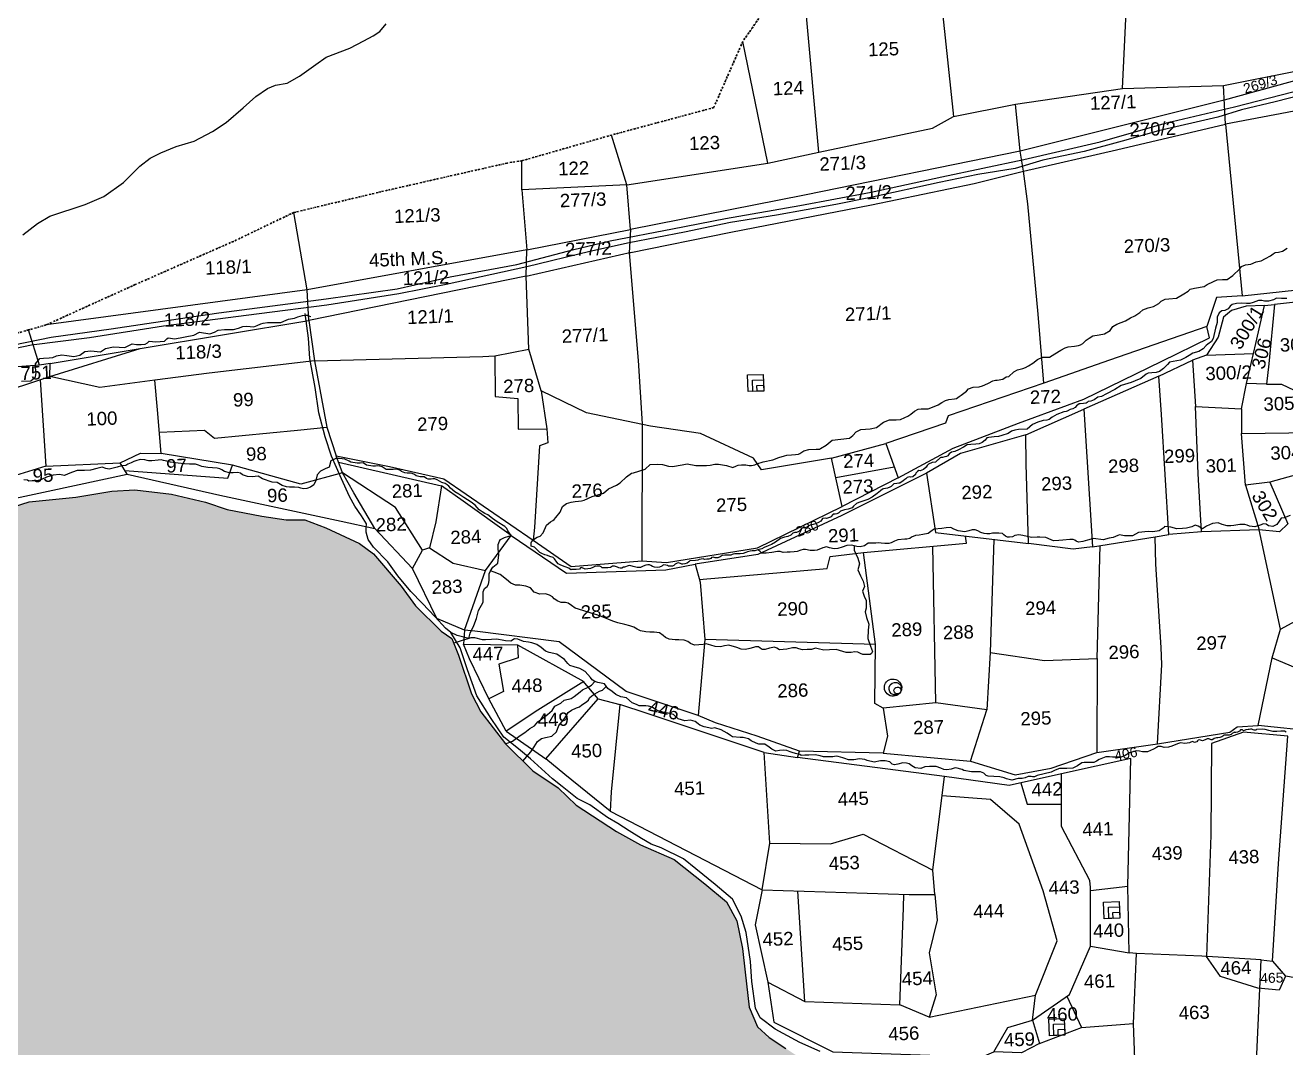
# Model space of a CAD drawing. Header units: inches. Extents: x 304037 to 460575, y 1453943 to 1639883.
# Drawn here: x 321800 to 323095, y 1602974 to 1604025 of the extents above; entities that cross this region are included whole.
import ezdxf

# ---------------------------------------------------------------- set-up
doc = ezdxf.new("R2010")
doc.units = ezdxf.units.IN
doc.header["$MEASUREMENT"] = 0
doc.linetypes.add('BORDER', pattern=[1.75, 0.5, -0.25, 0.5, -0.25, 0, -0.25])
for name, color, linetype in [('NALA', 4, 'Continuous'), ('ROUND WELL', 5, 'Continuous'), ('SQUAREWELL', 5, 'Continuous'), ('SURVEY_BND', 7, 'Continuous'), ('SURVEY_NO', 7, 'Continuous'), ('WATER_BODY', 4, 'Continuous')]:
    doc.layers.add(name, color=color, linetype=linetype)
doc.layers.add('ROAD', color=1, linetype='Continuous', lineweight=25)
doc.layers.add('VILL_BOUNDARY', color=6, linetype='BORDER', lineweight=30)
doc.styles.get("Standard").update_dxf_attribs({"font": 'arial.ttf'})

# ---------------------------------------------------------------- blocks, each defined once
blk = doc.blocks.new('KULLURU')
at = {"layer": 'WATER_BODY'}
h = blk.add_hatch(dxfattribs=at)
h.set_pattern_fill('DASH', color=256, scale=15, style=0)
h.set_pattern_definition([(0, (-5095.4767, 1231.1166), (1.875, 1.875), [1.875, -1.875])])
h.paths.add_polyline_path([(-467.47, 190.69), (-469.99, 193.89), (-473.11, 196.78), (-477.04, 198.04), (-482.94, 199.33), (-493.1, 200.4), (-503.76, 200.47), (-512.79, 200.85), (-518.96, 198.91), (-527.84, 195.79), (-533.61, 194.98), (-541.72, 193.96), (-548.24, 191.86), (-550.72, 189.22), (-551.48, 184.08), (-552.05, 179.63), (-552.2, 175.57), (-550.6, 171.3), (-547.71, 167.57), (-543.18, 164.26), (-539.54, 161.62), (-533.75, 158.8), (-528.23, 155.68), (-524.34, 153.63), (-523.63, 153.91), (-522.83, 155.05), (-522.48, 158.09), (-523.28, 161.55), (-522.56, 166.01), (-520.46, 167.22), (-513.36, 168.5), (-508.25, 169.57), (-496.67, 172.04), (-491.87, 172.95), (-486.13, 173.37), (-478.89, 172.15), (-472.11, 172), (-466.55, 172.72), (-464.19, 174.32), (-464.23, 179.03), (-465.6, 184.89)])
h.paths.add_polyline_path([(-29.76, 188.54), (-32.59, 191.33), (-34.42, 196.41), (-35.08, 205.17), (-35.59, 211.2), (-36.73, 218.18), (-39.15, 223.1), (-44.35, 227.78), (-51.82, 234.17), (-60.21, 238.21), (-66.12, 241.81), (-75.95, 248.83), (-80.3, 253.31), (-86.52, 257.84), (-93.12, 264.92), (-99.03, 273.18), (-101.21, 277.84), (-104.07, 287.65), (-105.55, 291.91), (-108.19, 293.89), (-114.42, 300.47), (-117.77, 305.57), (-124.46, 313.91), (-127.88, 316.71), (-136.17, 320.92), (-141.42, 323.14), (-146.09, 323.31), (-152.19, 324.53), (-160.78, 326.52), (-166.2, 328.61), (-174.65, 330.91), (-183.84, 332.34), (-189.61, 332.25), (-198.69, 331.13), (-210.46, 330.34), (-223.36, 326.87), (-234.85, 322.3), (-243.15, 317.08), (-249.24, 311.79), (-255.98, 304.85), (-262.07, 297.43), (-268.76, 290.22), (-275.92, 281.47), (-278.63, 275.07), (-283.32, 264.89), (-286.65, 260.87), (-292.75, 256.48), (-298.33, 253.74), (-303.97, 251.21), (-309.95, 248.46), (-311.93, 244.07), (-310.66, 239.94), (-308.39, 239), (-302.78, 237.91), (-297.02, 237.24), (-288.25, 236.3), (-283.98, 234.97), (-279.78, 234.42), (-274.88, 232.66), (-269.77, 229.04), (-268.79, 225.44), (-269.5, 220.75), (-269.58, 211.59), (-269.04, 204.77), (-268.09, 200.31), (-264.74, 194.07), (-260.38, 185.88), (-256.92, 177.58), (-254.74, 170.55), (-254.46, 166.62), (-254.57, 158.87), (-255.35, 149.08), (-257.31, 141.55), (-258.87, 136.23), (-258.87, 130.1), (-257.65, 125.25), (-253.45, 120.08), (-249.32, 117.07), (-246.02, 114.51), (-244.41, 112.5), (-243.4, 109.21), (-243.46, 101.95), (-244.8, 92.73), (-244.86, 87.82), (-244.63, 80.49), (-245.19, 74.47), (-247.48, 66.81), (-251.62, 57.92), (-257.03, 49.89), (-259.66, 44.13), (-264.41, 33.75), (-268.21, 29.05), (-269.49, 24.53), (-269.15, 20.55), (-268.09, 16.65), (-266.25, 12.8), (-264.3, 7.81), (-260.44, 1.56), (-258.55, -2.06), (-256.2, -7.66), (-254.19, -11), (-250.17, -14.63), (-239.6, -22.41), (-232.12, -28.09), (-228.44, -30.82), (-220, -38.54), (-210.62, -47.35), (-204.3, -52.33), (-197.72, -58.58), (-194.86, -60.93), (-189.73, -64.22), (-183.76, -66.79), (-180.41, -67.9), (-177.41, -67.61), (-172.65, -67.03), (-167.17, -65.82), (-162.81, -64.5), (-158.6, -62.71), (-152.67, -60.96), (-148.19, -60.13), (-144.16, -59.37), (-138.76, -57.26), (-137.11, -57.16), (-128.22, -58.74), (-125.04, -58.84), (-122.34, -58.39), (-117.38, -55.81), (-114.69, -53.16), (-112.93, -49.57), (-111.55, -45.53), (-109.97, -36.69), (-108.31, -31.32), (-105.62, -26.21), (-103.34, -23.86), (-99.27, -22.25), (-93.9, -21.28), (-92, -20.9), (-87.66, -19.35), (-81.98, -18.24), (-79.43, -17.24), (-75.36, -15.8), (-71.95, -15.42), (-66.95, -15.55), (-63.3, -15.11), (-57.28, -13.82), (-53.04, -12.09), (-50.01, -9.75), (-46.94, -5.41), (-46.6, -2.85), (-46.49, -1.02), (-47.53, 4.14), (-48.25, 7.69), (-49.46, 13.19), (-51.46, 17.11), (-55.33, 26.3), (-57.43, 39.55), (-58.36, 44.51), (-58.88, 50.34), (-60.19, 57.26), (-60.47, 62.73), (-60.81, 66.56), (-60.64, 69.24), (-60.09, 75.42), (-59.57, 78.39), (-59.71, 82.38), (-59.74, 89.18), (-59.78, 98.41), (-60.19, 100.78), (-60.81, 103.29), (-61.57, 107.15), (-61.95, 109.53), (-61.06, 112.18), (-60.19, 113.72), (-59.88, 114.75), (-57.71, 116.92), (-54.26, 118.85), (-52.2, 119.86), (-47, 121.2), (-38.97, 123.2), (-34.14, 124.27), (-32.31, 124.92), (-31.21, 126.06), (-30.28, 127.95), (-30.04, 130.73), (-29.97, 135.07), (-29.59, 138.37), (-28.75, 141.46), (-27.68, 143.21), (-24.17, 144.87), (-19.13, 146.04), (-13.86, 147.9), (-11.48, 150.05), (-10.34, 151.74), (-10, 155.9), (-10.14, 163.26), (-11.24, 168.49), (-14.45, 174.95), (-16.93, 178.57), (-20.97, 182.32), (-25.66, 185.65)])
h.paths.add_polyline_path([(406.31, 91.69), (404.44, 97.74), (401.02, 106.53), (398.77, 113.47), (397.59, 120.18), (396.63, 121.9), (391.28, 123.73), (385.11, 124.89), (375.49, 127.15), (369.69, 129.15), (363.35, 130.95), (360.36, 130.95), (357.4, 129.75), (351.72, 127.11), (346.05, 122.36), (339.28, 116.91), (330.44, 111.46), (321.61, 105.64), (315.94, 102.08), (312.63, 98.28), (309.24, 93.57), (305.11, 83.57), (302.15, 77.63), (299.19, 69.01), (297.74, 61.3), (297.74, 56.1), (298.98, 53.28), (301.83, 50.43), (303.66, 50.6), (305.64, 51.65), (308.66, 52.52), (311.21, 53.48), (314.23, 54.31), (317.19, 55.54), (319.35, 56.43), (321.08, 56.5), (323.06, 55.94), (325.15, 53.91), (326.42, 52.33), (327.34, 50.49), (328.43, 47.08), (330.28, 41.62), (332.23, 39.99), (335.1, 39.16), (336.54, 38.68), (337.7, 39.1), (340.08, 39.7), (344.42, 39.72), (350.54, 39.57), (356.82, 40.01), (359.76, 40.13), (364.12, 38.81), (369.68, 37.42), (371.98, 37.53), (375.7, 37.53), (380.56, 37.11), (385.77, 36.3), (388.57, 34.89), (389.54, 31.21), (390.31, 28.54), (392.25, 23.86), (394.73, 18.11), (396.11, 14.96), (396.79, 12.6), (397.56, 8.94), (397.62, 4.9), (396.94, 3.3), (395.7, -0.07), (392.66, -4.36), (391.79, -6.99), (390.14, -10.14), (388.99, -12.02), (386.96, -14.8), (385.43, -17.59), (384.19, -20.95), (384.19, -22.87), (384.36, -23.24), (384.83, -23.2), (386.03, -22.79), (387.46, -21.4), (389.75, -19.58), (393.24, -17.13), (395.55, -15.99), (398.24, -14.97), (401.34, -13.24), (403.38, -11.37), (405.67, -9.72), (406.93, -8.58), (409.5, -6.59), (412.67, -5.42), (415.09, -3.21), (418.05, -1.43), (421.32, -0.27), (422.77, 0.43), (424.82, 1.82), (426.99, 2.42), (429.76, 2.39), (431.73, 2.51), (432.37, 2.95), (433.41, 3.47), (433.87, 3.57), (442.5, 8.6), (442.14, 9.07), (442.35, 10.66), (441.89, 14.33), (441.32, 17.32), (439.7, 20.41), (436.14, 26.95), (431.7, 39.72), (429.09, 43.45), (427.12, 47.04), (424.47, 54.63), (422.53, 58.78), (420.73, 63.59), (419.64, 67.21), (414.77, 75.3), (413.72, 79.24), (410.93, 84.06)])
h.paths.add_polyline_path([(448.26, 299.15), (446.05, 300.58), (442.81, 302.39), (439.88, 302.62), (437.33, 301.62), (433.27, 299.81), (429.41, 297.92), (425.32, 296.53), (420.59, 293.23), (416.11, 290.15), (415.26, 288.22), (414.1, 284.24), (414.53, 280.29), (416.31, 274.93), (419.28, 269.68), (422.53, 264.05), (425.31, 256.42), (426.51, 254.68), (428.25, 253.91), (431.45, 255.63), (432.61, 257.14), (435.17, 258.82), (438.95, 260.94), (442.43, 263.84), (445.8, 267.28), (450.63, 271.52), (453.91, 273.38), (458.74, 275.46), (462.22, 277.35), (463.68, 278.39), (464.22, 280.44), (464.1, 282.98), (462.56, 285.87), (460.78, 288.14), (457.58, 290.5), (454.94, 292.06), (451.96, 293.64), (450.42, 296.18)])
h.paths.add_polyline_path([(-512.87, 184.28), (-502.33, 184.28), (-502.33, 189.53), (-512.87, 189.53)], flags=24)
h.paths.add_polyline_path([(-182.01, 116.33), (-138.32, 116.33), (-138.32, 121.47), (-182.01, 121.47)], flags=24)
h.paths.add_polyline_path([(-171.34, 124.1), (-164.69, 124.1), (-164.69, 129.22), (-171.34, 129.22)], flags=24)
h.paths.add_polyline_path([(356.36, 57.34), (387.65, 57.34), (387.65, 62.61), (356.36, 62.61)], flags=24)
h.paths.add_polyline_path([(367.53, 66.22), (376.65, 66.22), (376.65, 71.32), (367.53, 71.32)], flags=24)
h.paths.add_polyline_path([(420.03, 274.76), (452.31, 274.76), (452.31, 281.37), (420.03, 281.37)], flags=24)
h.paths.add_polyline_path([(431.01, 281.55), (440.13, 281.55), (440.13, 286.67), (431.01, 286.67)], flags=24)
at = {"layer": 'NALA'}
for points in [[(-209.46, 397.51), (-205.67, 400.23), (-202.55, 401.92), (-193.52, 404.52), (-188.7, 406.39), (-183.7, 409.65), (-179.4, 413.59), (-176.68, 415.55), (-174, 416.8), (-170.03, 418.23), (-165.48, 419.39), (-160.77, 421.63), (-157.25, 423.77), (-152.83, 427.29), (-149.57, 430.01), (-146.56, 431.91), (-144.46, 432.62), (-141.52, 433.07), (-138.35, 434.67), (-134.15, 437.48), (-131.48, 439.22), (-125.48, 441.2), (-121.87, 442.94), (-119.5, 444.05), (-117.76, 445.12), (-116.11, 446.99)], [(107.6, 369.12), (106.32, 369.23), (105.08, 369.31), (104.25, 368.92), (102.98, 368.64), (101.98, 368.67), (101.32, 368.9), (100.54, 368.95), (99.15, 368.5), (98.33, 368.28), (97.47, 368.28), (96.1, 368.42), (94.96, 368.42), (93.86, 368.14), (93.35, 367.76), (92.8, 367.12), (91.9, 366.78), (91.21, 366.7), (90.53, 366.22), (89.93, 365.14), (89.87, 363.83), (89.4, 362.37), (88.72, 359.84), (88.27, 359.05), (87.34, 358.48), (86.94, 358.11), (86.1, 357.31), (85, 356.72), (83.47, 356.36), (82.56, 355.82), (81.64, 355.29), (80.32, 354.68), (78.47, 354.4), (77.51, 354.34), (76.98, 353.73), (75.99, 352.75), (74.93, 352.07), (74.06, 351.83), (73.02, 351.81), (72.02, 351.76), (71.52, 351.54), (70.14, 350.48), (68.75, 349.94), (67.65, 349.6), (65.12, 348.93), (63.5, 348.01), (61.37, 346.93), (60.09, 346.36), (59.15, 346.19), (58.19, 345.57), (57.38, 345.29), (56.7, 345.2), (56.41, 344.94), (56.16, 344.84), (55.47, 344.74), (54.69, 344.71), (54.37, 344.71), (53.71, 344.22), (53.39, 343.81), (52.77, 343.52), (52.06, 343.36), (51.3, 343.03), (51.1, 342.95), (50.45, 342.88), (48.69, 342.24), (47.53, 341.64), (46.74, 341.08), (46.1, 340.92), (45.17, 340.92), (43.88, 340.54), (42.47, 339.95), (41.07, 338.89), (38.9, 338.86), (37.95, 338.77), (37.11, 338.53), (36.3, 337.97), (34.65, 337.55), (33.84, 337.34), (32.74, 337.25), (31.35, 337.12), (30.87, 337.09), (30.44, 336.51), (29.67, 335.98), (28.86, 335.67), (28.05, 335.59), (26.78, 335.59), (25.85, 335.52), (24.91, 334.97), (23.62, 334.33), (22.67, 333.96), (21.83, 333.82), (21.23, 333.44), (20.86, 332.97), (20.52, 332.79), (20.09, 332.76), (19.5, 332.61), (19.14, 332.61), (18.91, 332.55), (18.42, 332.04), (18.27, 331.94), (17.73, 331.45), (16.89, 331.41), (15.97, 331.07), (15.58, 330.7), (15.33, 330.27), (14.66, 329.74), (13.8, 329.42), (13.48, 329.51), (13.07, 329.33), (12.71, 328.9), (12.56, 328.57), (11.88, 327.97), (11.41, 327.97), (11.12, 328.04), (10.42, 327.87), (10.07, 327.58), (9.87, 327.41), (9.44, 327.07), (8.58, 326.53), (8.28, 326.56), (7.77, 326.51), (7.06, 326.42), (6.84, 326.27), (6.67, 326.11), (6.53, 325.96), (6.32, 325.81), (6.04, 325.64), (5.41, 325.38), (4.39, 325.3), (4.11, 325.25), (3.59, 324.78), (2.79, 324.21), (1.46, 323.34), (0.38, 322.75), (-0.96, 322.35), (-1.92, 322.11), (-2.51, 321.88), (-3.28, 321.22), (-3.68, 320.83), (-4.67, 320.52), (-5.64, 320.37), (-6.62, 320.07), (-7.2, 319.61), (-7.27, 319.59), (-7.62, 319.42), (-7.99, 319.42), (-8.29, 319.42), (-8.52, 319.38), (-9.12, 318.79), (-9.25, 318.68), (-10.24, 318.38), (-10.57, 318.51), (-11.2, 318.41), (-11.7, 317.81), (-12.24, 317.42), (-13.06, 317.13), (-13.68, 317.03), (-14.2, 316.93), (-14.56, 316.81), (-14.73, 316.68), (-15.17, 316.41), (-15.51, 316.33), (-15.95, 316.3), (-16.26, 316.25), (-16.46, 316.21), (-16.72, 315.96), (-16.93, 315.68), (-17.29, 315.39), (-17.87, 315.18), (-18.1, 315.18), (-18.31, 315.18), (-18.81, 315.05), (-19.08, 314.76), (-19.33, 314.56), (-20.1, 314.27), (-20.97, 314.12), (-21.98, 313.8), (-23.27, 312.93), (-24.3, 312.41), (-25.13, 312.11), (-26.16, 311.7), (-26.75, 311.39), (-27.76, 311.21), (-28.58, 310.94), (-29.24, 310.96), (-29.77, 310.95), (-30.38, 310.79), (-30.8, 310.66), (-31.53, 310.44), (-32.3, 310.33), (-32.7, 310.39), (-33.24, 310.39), (-33.65, 310.39), (-34.02, 310.37), (-34.33, 310.23), (-34.66, 310.14), (-35.33, 310.13), (-35.86, 310.12), (-36.15, 310.21), (-36.86, 310.1), (-37.33, 309.84), (-37.96, 309.6), (-38.2, 309.56), (-38.62, 309.58), (-39.08, 309.8), (-39.52, 309.69), (-39.71, 309.51), (-40.21, 309.36), (-40.75, 309.32), (-41.29, 309.32), (-41.59, 309.44), (-42.15, 309.44), (-42.61, 309.3), (-42.99, 309.19), (-43.59, 309.16), (-45.02, 309.07), (-45.22, 308.85), (-45.71, 308.55), (-46.29, 308.38), (-46.76, 308.28), (-47.03, 308.34), (-47.4, 308.52), (-47.83, 308.67), (-48.19, 308.65), (-48.69, 308.42), (-49.05, 308.09), (-49.44, 307.93), (-49.81, 307.91), (-50.38, 307.93), (-50.66, 308.15), (-51.1, 308.26), (-51.6, 308.36), (-51.89, 308.18), (-52.12, 307.99), (-52.69, 307.8), (-53.31, 307.74), (-53.98, 307.82), (-54.4, 308), (-54.82, 308.28), (-55.18, 308.46), (-55.63, 308.5), (-56.14, 308.43), (-56.81, 308.18), (-57.46, 307.92), (-58.3, 307.9), (-59.33, 308.21), (-60.1, 308.5), (-60.53, 308.45), (-61.51, 308.15), (-61.76, 308.12), (-62.15, 307.9), (-62.62, 307.9), (-62.95, 308.02), (-63.25, 308.2), (-63.98, 308.48), (-64.18, 308.52), (-64.53, 308.47), (-64.97, 308.23), (-65.64, 308.15), (-67.07, 308.15), (-67.31, 308.44), (-67.64, 308.59), (-68.37, 308.62), (-68.9, 308.56), (-69.45, 308.39), (-70.04, 308.16), (-70.76, 308.04), (-71.42, 308.04), (-72.32, 308.44), (-72.59, 308.4), (-72.81, 308.11), (-73.65, 308.05), (-74.24, 308.05), (-74.82, 308.05), (-75.03, 307.98), (-75.45, 308.41), (-76.37, 308.8), (-77.48, 309.23), (-78.09, 309.64), (-78.43, 310.04), (-79.01, 310.92), (-79.36, 311.26), (-80.15, 311.57), (-80.75, 311.79), (-81.38, 312.02), (-82.12, 312.36), (-82.59, 312.66), (-82.94, 313), (-83.88, 314.03), (-84.71, 314.35), (-84.75, 315.14), (-84.5, 315.56), (-83.79, 316.17), (-83.14, 316.49), (-82.38, 316.78), (-81.56, 317.52), (-80.69, 319.43), (-79.67, 320.22), (-79.01, 320.57), (-78.67, 320.81), (-78.3, 321.3), (-77.14, 322.56), (-76.45, 323.96), (-75.45, 324.74), (-74.29, 325.03), (-73.27, 325.14), (-72.37, 325.19), (-71.67, 325.19), (-71, 325.35), (-68.91, 326.22), (-66.07, 326.93), (-64.76, 327.98), (-62.7, 328.83), (-61.75, 329.4), (-60.1, 330.81), (-58.8, 331.67), (-58.27, 331.73), (-55.3, 332.59), (-53.99, 333.67), (-52.22, 333.72), (-50.91, 333.54), (-49.43, 333.09), (-48.46, 332.95), (-45.98, 333.27), (-44.69, 333.49), (-42.6, 332.95), (-41.31, 332.95), (-39.91, 332.91), (-38.99, 332.93), (-37.79, 333.11), (-36.86, 333.08), (-34.83, 332.66), (-33.24, 332.09), (-32.35, 332.48), (-31.93, 332.67), (-31.06, 332.67), (-29.95, 332.67), (-29.19, 332.46), (-28.58, 332.4), (-27.69, 332.56), (-27.22, 332.83), (-25.56, 333.27), (-23.17, 333.68), (-21.6, 334.21), (-20.15, 334.53), (-19.62, 334.68), (-18.41, 334.74), (-17.43, 334.74), (-16.68, 334.79), (-16.33, 335), (-15.25, 335.58), (-13.96, 335.88), (-12.17, 335.9), (-11.32, 335.88), (-11.09, 336), (-9.56, 336.79), (-8, 337.99), (-5.84, 338.18), (-3.63, 338.31), (-2.77, 339), (-1.92, 339.9), (-0.74, 340.43), (1.63, 340.51), (3.24, 340.74), (5.07, 342.02), (6.55, 342.52), (8.24, 342.52), (9.37, 342.57), (10.42, 342.98), (11.21, 343.31), (12.03, 343.74), (12.98, 344.53), (13.86, 344.93), (14.66, 345.05), (16.41, 344.97), (17.93, 345.46), (18.99, 345.86), (19.89, 346.41), (20.81, 346.87), (21.65, 347.08), (23.13, 347.16), (23.65, 347.28), (24.33, 347.7), (24.83, 348.05), (26.17, 348.99), (26.75, 349.59), (27.9, 349.97), (29.46, 349.99), (30.32, 350.15), (30.86, 350.39), (31.85, 350.81), (32.9, 351.36), (33.57, 351.47), (33.99, 351.5), (35.48, 351.63), (36.33, 352.23), (36.99, 352.31), (38.26, 353.38), (39.26, 353.89), (40.61, 354.12), (41.27, 354.38), (42.01, 354.75), (43.16, 355.37), (44.34, 356.26), (45.67, 356.78), (47.37, 356.7), (48.82, 357.54), (50.34, 358.38), (51.4, 358.89), (52.21, 359.18), (53.82, 359.25), (54.84, 359.41), (55.31, 359.52), (55.95, 359.83), (56.81, 360.63), (57.6, 361.16), (58.47, 361.66), (60.09, 361.86), (61.44, 362.07), (62.94, 362.83), (63.64, 363.85), (64.67, 364.38), (66.84, 365.1), (68.16, 365.82), (69.3, 366.29), (70.58, 367.08), (71.3, 367.7), (72.69, 368.2), (74.08, 368.48), (75.46, 369.17), (76.01, 369.67), (77.01, 370.14), (77.99, 370.22), (79.9, 370.28), (81.77, 371.32), (82.89, 371.95), (83.43, 372.45), (84.5, 372.64), (86.95, 372.95), (87.78, 373.47), (89.37, 374.11), (90.29, 374.51), (91.63, 374.53), (92.84, 374.53), (94.26, 375.45), (96.13, 377.07), (96.56, 377.65), (97.56, 378.01), (98.93, 378.12), (100.33, 378.63), (101.54, 378.9), (102.65, 379.42), (103.94, 380.02), (104.62, 380.47), (105.18, 380.82), (106.02, 380.89), (107, 381.05), (108.23, 381.77)], [(-211.27, 360.79), (-208.89, 360.74), (-207.67, 361.75), (-207.46, 362.84), (-207.57, 363.99), (-207.57, 365.03), (-206.45, 366.29), (-205.47, 366.35), (-204.04, 366.39), (-203.1, 366.45), (-202.18, 366.79), (-200.86, 367.03), (-199.61, 366.79), (-197.88, 366.42), (-196.32, 366.73), (-195.04, 367.57), (-193.51, 367.71), (-191.11, 367.33), (-189.82, 368.18), (-187.76, 368.52), (-184.93, 368.21), (-183.78, 368.72), (-183.03, 369.06), (-181.99, 368.86), (-180.8, 368.79), (-179.78, 368.82), (-179.21, 369.2), (-178.8, 369.57), (-177.08, 369.36), (-174.87, 369.43), (-174.26, 370.01), (-173.96, 370.21), (-172.3, 369.91), (-167.51, 370.62), (-165.99, 371.37), (-163.42, 370.79), (-162.27, 371.2), (-161.32, 371.67), (-159.73, 371.74), (-158.81, 371.74), (-158.24, 371.67), (-157.49, 371.67), (-156.2, 371.94), (-155.09, 372.38), (-154.09, 372.38), (-153.22, 372.23), (-152.3, 372.11), (-151.49, 372.45), (-150.5, 372.79), (-149.96, 373), (-148.8, 373.13), (-148.29, 373.11), (-145.51, 373), (-144.14, 373.48), (-143.49, 373.73), (-142.02, 373.96), (-141.15, 374.25), (-140, 374.49), (-139.37, 374.56), (-138.77, 374.54), (-138.21, 374.28), (-137.9, 374.16)], [(-101.34, 291.75), (-104.25, 292.65), (-105.8, 293.46), (-107.06, 294.55), (-109.56, 297.53), (-112.68, 301.11), (-115.44, 304.16), (-118.54, 308.15), (-120.95, 311.76), (-124.39, 315.6), (-125.68, 317.58), (-126.12, 319.47), (-126.03, 320.56), (-125.9, 321.59), (-127.06, 323.58), (-128.66, 326.08), (-129.88, 328.61), (-131.74, 333.09), (-134.05, 338.89), (-135.47, 343.78), (-136.78, 349.87), (-137.46, 356.27), (-138.52, 363.68), (-138.65, 368.74), (-139.29, 374.97)], [(-101.34, 291.75), (-100.92, 293.05), (-99.89, 294.96), (-99.21, 296.67), (-98.65, 298.7), (-97.35, 300.72), (-97.35, 301.9), (-97.26, 303.34), (-96.91, 304.19), (-96.23, 304.63), (-95.88, 305.19), (-95.67, 306.1), (-95.61, 306.78), (-95.61, 307.75), (-95.21, 308.51), (-94.58, 309.46), (-93.26, 310.37), (-92.93, 312.43), (-93.05, 314.01), (-93.05, 315.04), (-92.67, 315.89), (-92.4, 316.28), (-91.4, 316.75), (-90.28, 317.1), (-89.69, 317.19), (-90.47, 318.42), (-90.66, 319), (-91.15, 319.51), (-93.05, 320.75), (-94.22, 321.63), (-95.31, 322.64), (-96.05, 323.01), (-96.75, 323.4), (-97.47, 323.94), (-98.41, 325.16), (-99.42, 326.01), (-100.3, 326.58), (-101.21, 327.18), (-102.4, 328.11), (-103.37, 328.72), (-104.44, 329.67), (-104.81, 330.2), (-105.25, 330.6), (-105.78, 330.9), (-106.59, 331.21), (-107.14, 331.52), (-107.74, 331.91), (-108.28, 332.22), (-108.77, 332.22), (-109.21, 332.16), (-110, 332.2), (-110.35, 332.34), (-110.99, 332.78), (-111.42, 332.8), (-111.95, 332.84), (-112.96, 333.1), (-113.4, 333.5), (-113.97, 333.78), (-114.39, 333.85), (-115.21, 333.87), (-115.81, 334.01), (-116.57, 334.32), (-117.02, 334.73), (-117.78, 334.98), (-118.65, 334.96), (-119.41, 334.96), (-120.4, 335.04), (-121.43, 335.74), (-122.01, 335.92), (-122.52, 335.99), (-123.06, 335.96), (-123.61, 335.94), (-123.76, 335.96), (-125.38, 336.27), (-126.19, 336.9), (-126.92, 336.88), (-127.71, 336.88), (-129.23, 337.23), (-129.67, 337.5), (-130.73, 338), (-131.36, 338.12), (-132.11, 338.25), (-132.98, 338.25), (-134.29, 337.71), (-134.73, 336.19), (-135.75, 335.79), (-137, 335.27), (-137.83, 334.36), (-138.19, 332.96), (-138.76, 331.85), (-139.6, 331.27), (-140.6, 330.98), (-141.37, 330.98), (-142.05, 331.12), (-142.57, 331.37), (-143.62, 331.48), (-144.2, 331.48), (-144.95, 331.48), (-145.66, 331.62), (-146.7, 332.04), (-147.95, 332.81), (-149.26, 332.91), (-151.59, 333.89), (-152.68, 334.58), (-154.2, 334.45), (-155.35, 334.57), (-156.58, 335.08), (-157.1, 335.54), (-157.87, 335.7), (-158.96, 335.7), (-159.83, 335.7), (-161.1, 336.05), (-161.73, 336.5), (-162.28, 336.81), (-162.87, 337.03), (-165.26, 337.29), (-166.71, 337.56), (-167.58, 337.91), (-168.34, 338.2), (-169.24, 338.23), (-169.84, 338.3), (-171.1, 338.39), (-172.65, 338.64), (-174.6, 338.99), (-175.48, 339.22), (-176.3, 339.43), (-176.9, 339.6), (-177.7, 339.57), (-179.27, 339.48), (-180.11, 339.5), (-180.42, 339.61), (-180.99, 339.81), (-182.04, 339.94), (-182.45, 339.84), (-183.07, 339.71), (-183.77, 339.48), (-184.44, 339.2), (-185.29, 338.86), (-185.86, 338.54), (-186.93, 338.54), (-188, 338.19), (-190.09, 337.84), (-190.91, 338.04), (-191.79, 338.34), (-193.19, 338.12), (-194.76, 337.7), (-196.25, 337.68), (-197.4, 337.76), (-198.11, 337.76), (-199.29, 337.39), (-200.43, 337.02), (-201.4, 336.68), (-202.63, 336.96), (-204.23, 336.88), (-205.9, 336.38), (-207.21, 335.86), (-208.25, 335.6), (-209.51, 335.6), (-210.35, 335.6), (-210.75, 335.81), (-211.63, 335.96)], [(-223.36, 326.87), (-210.46, 330.34), (-198.69, 331.13), (-189.61, 332.25), (-183.84, 332.34), (-174.65, 330.91), (-166.2, 328.61), (-160.78, 326.52), (-152.19, 324.53), (-146.09, 323.31), (-141.42, 323.14), (-136.17, 320.92), (-127.88, 316.71), (-124.46, 313.91), (-117.77, 305.57), (-114.42, 300.47), (-108.19, 293.89), (-105.55, 291.91), (-104.07, 287.65), (-101.21, 277.84), (-99.03, 273.18), (-93.12, 264.92), (-86.52, 257.84), (-80.3, 253.31), (-75.95, 248.83), (-66.12, 241.81), (-60.21, 238.21), (-51.82, 234.17), (-44.35, 227.78), (-39.15, 223.1), (-36.73, 218.18), (-35.59, 211.2), (-35.08, 205.17), (-34.42, 196.41), (-32.59, 191.33), (-29.76, 188.54), (-25.66, 185.65)], [(106.37, 314.63), (104.81, 314.04), (104.1, 314.04), (103.53, 313.3), (102.9, 312.48), (101.91, 312.04), (100.79, 312.25), (100.25, 312.69), (99.53, 312.8), (98.94, 312.55), (97.4, 312.14), (96.66, 312.23), (96.01, 312.33), (95.46, 312.56), (94.85, 312.8), (94.39, 312.82), (93.65, 312.82), (93.11, 312.8), (92.12, 312.65), (91.38, 312.59), (90.4, 312.59), (89.2, 313.03), (88.15, 313.43), (86.76, 313.36), (85.22, 312.77), (84.17, 312.12), (83.12, 312.82), (82.4, 313.09), (81.52, 312.73), (80.18, 312.46), (79.15, 312.35), (77.76, 312.35), (76.23, 312.84), (74.69, 313.03), (74.55, 312.8), (73.29, 312.06), (71.67, 311.83), (70.49, 312), (68.05, 311.79), (66.56, 311.03), (64.51, 311.11), (63.25, 311.4), (62.85, 311.23), (61.61, 310.83), (60.64, 310.71), (59.1, 310.35), (56.66, 310.75), (55.19, 310.39), (53.97, 310.14), (52.85, 310.01), (52.32, 310.22), (51.97, 310.48), (51.57, 310.69), (50.75, 310.69), (48.98, 310.6), (47.99, 310.56), (46.67, 310.56), (46.18, 310.73), (45.3, 311.19), (44.73, 311.48), (43.24, 311.63), (42.57, 311.63), (41.09, 311.57), (38.95, 312.22), (37.92, 312.41), (36.98, 312.27), (36.37, 311.95), (35.55, 311.91), (35.13, 311.93), (34.56, 312.2), (34.2, 312.52), (33.86, 312.92), (32.98, 313.04), (32.33, 313.04), (31.38, 313.04), (30.69, 312.94), (29.93, 312.94), (29.28, 313.11), (28.44, 313.38), (27.72, 313.78), (27.05, 314.07), (26.25, 314.09), (25.41, 313.93), (24.38, 313.67), (22.78, 313.97), (21.67, 314.43), (20.95, 314.93), (19.73, 314.91), (18.64, 314.75), (16.73, 314.68), (16.18, 314.35), (15.17, 313.63), (13.8, 313.42), (12.88, 313.3), (11.98, 313.25), (10.97, 312.83), (10.53, 312.56), (9.77, 312.45), (9.29, 312.45), (7.48, 312.29), (6.68, 312.03), (5.82, 311.66), (5.21, 311.51), (4.18, 311.51), (3.27, 311.64), (2.52, 311.74), (1.97, 311.74), (1.04, 311.74), (0.03, 311.74), (-0.97, 311.17), (-2.05, 310.9), (-2.91, 311.09), (-4.19, 311.43), (-5.41, 311.43), (-6.53, 311.05), (-7.7, 310.73), (-8.61, 310.73), (-9.74, 311.03), (-10.52, 311.3), (-11.4, 311.05), (-12.85, 310.52), (-13.58, 310.48), (-14.68, 310.48), (-15.83, 310.77), (-16.42, 310.81), (-17.03, 310.69), (-17.94, 310.42), (-18.67, 310.31), (-19.68, 310.29), (-20.42, 310.29), (-21.47, 310.31), (-22.23, 310.54), (-22.88, 310.56), (-24.29, 310.35), (-25.76, 310.27), (-26.81, 310.31), (-27.32, 310.81), (-27.76, 311.21)], [(-3.5, 311.24), (-3.55, 310.2), (-2.73, 308.08), (-2.38, 306.67), (-2.86, 305.22), (-2.28, 303.68), (-1.64, 302.25), (-1.33, 300.95), (-1.85, 299.77), (-1.53, 298.52), (-1.08, 297.39), (-1.08, 296.52), (-1.13, 295.45), (-1.41, 294.6), (-1.16, 293.14), (-0.62, 291.4), (-0.83, 289.9), (-1, 287.87), (-0.39, 285.86), (0.06, 284.55), (-0.24, 284.01), (-0.6, 283.81), (-1.66, 283.81), (-2.45, 283.84), (-3.01, 284.17), (-3.7, 284.5), (-4.44, 284.62), (-5.34, 284.47), (-6, 284.47), (-6.61, 284.52), (-8.22, 285.09), (-9.06, 285.37), (-10.78, 285.35), (-12.15, 285.35), (-13.57, 285.73), (-14.29, 285.88), (-15.31, 285.63), (-16.36, 285.63), (-17.58, 285.63), (-18.42, 285.91), (-19.15, 286.19), (-20.07, 286.22), (-21.47, 285.95), (-23.31, 285.83), (-23.98, 286.32), (-24.54, 286.54), (-25.79, 286.36), (-26.89, 286.06), (-27.67, 286.11), (-28.19, 286.47), (-28.62, 286.78), (-29.3, 286.83), (-29.82, 286.72), (-30.76, 286.44), (-31.88, 286.28), (-32.97, 286.39), (-34.02, 286.87), (-35.98, 287.54), (-37.08, 287.38), (-38.15, 287.18), (-39.5, 287.36), (-40.54, 287.71), (-41.7, 288.08), (-42.46, 287.92), (-44.61, 287.84), (-45.65, 288.29), (-46.32, 288.86), (-47.21, 289.21), (-48.54, 289.32), (-49.48, 289.35), (-50.96, 289.6), (-51.87, 290.03), (-52.43, 290.57), (-53.33, 291.31), (-54.7, 291.51), (-55.77, 291.56), (-56.77, 291.65), (-58.07, 292.01), (-58.94, 292.4), (-59.73, 292.95), (-60.69, 293.31), (-61.96, 293.7), (-63.7, 294.23), (-64.98, 294.69), (-67.34, 295.79), (-68.87, 296.4), (-70.1, 296.79), (-72.41, 297.66), (-74.31, 298.36), (-75.15, 299.04), (-75.99, 299.63), (-76.63, 299.83), (-77.71, 299.91), (-78.55, 300.29), (-79.46, 300.91), (-79.87, 301.4), (-80.61, 301.86), (-81.63, 302.21), (-83.02, 302.22), (-84.47, 302.73), (-85.32, 303.89), (-86.47, 304.37), (-87.94, 304.67), (-89.08, 304.7), (-90.19, 305.24), (-91.26, 306.16), (-92.81, 307.51), (-94.29, 308.12), (-95.21, 308.51)], [(-17, 184.57), (-22.05, 187.03), (-26.16, 189.41), (-28.13, 190.56), (-31.75, 193.58), (-32.9, 196.04), (-33.51, 202.8), (-33.64, 207.83), (-34.5, 215.13), (-35.61, 219.34), (-37.58, 223.64), (-41.77, 227.54), (-46.51, 231.67), (-49.51, 234.26), (-55.01, 237.29), (-57.47, 238.27), (-59.85, 239.79), (-62.89, 241.84), (-65.64, 243.77), (-68.23, 245.41), (-72.51, 248.79), (-75.63, 250.51), (-79.28, 253.63), (-81.66, 255.68), (-86.98, 260.87), (-89.93, 263.54), (-93.47, 266.61), (-96.47, 271.4), (-99.84, 277.22), (-101.93, 283.89), (-103.57, 289.47), (-105.8, 293.46)], [(103.27, 260.18), (102.85, 260.45), (101.89, 260.5), (100.86, 260.5), (99.87, 260.5), (98.92, 260.77), (97.95, 261.12), (97.34, 261.21), (95.84, 261.14), (95.62, 261.02), (95.23, 261.02), (94.97, 261.15), (94.66, 261.27), (94.3, 261.27), (93.99, 261.27), (93.7, 261.25), (93.09, 261.21), (92.56, 260.97), (92.3, 261.26), (91.77, 261.2), (91.54, 260.95), (90.97, 260.66), (90.55, 260.63), (90.31, 260.62), (90.27, 260.68), (89.67, 260.42), (89.37, 260.13), (88.9, 260.04), (88.13, 260.04), (87.54, 260.04), (87.24, 259.83), (87.01, 259.65), (86.49, 259.48), (86, 259.48), (85.63, 259.5), (85.04, 259.3), (84.74, 259.11), (84.54, 259.04), (84.28, 259.04), (84.1, 259.09), (83.93, 259.19), (83.78, 259.26), (83.44, 259.28), (83.29, 259.28), (83.14, 259.24), (82.95, 259.13), (82.76, 259.06), (82.13, 258.89), (81.86, 258.95), (81.65, 259.04), (81.33, 259.14), (81.05, 259.08), (80.84, 258.91), (80.66, 258.67), (80.35, 258.55), (80.09, 258.55), (79.79, 258.72), (79.59, 258.74), (79.17, 258.59), (78.86, 258.46), (77.62, 258.35), (76.58, 258.58), (76.04, 258.4), (75.34, 258.15), (74.39, 257.85), (73.48, 257.56), (72.39, 257.58), (71.65, 257.82), (70.94, 257.82), (70.46, 257.62), (69.74, 257.25), (68.21, 256.61), (66.91, 256.71), (66.14, 256.89), (65.36, 257.02), (64.47, 256.78), (63.68, 256.53), (62.5, 255.95), (61.68, 255.61), (60.97, 255.59), (59.86, 255.59), (59.31, 255.59), (58.56, 255.73), (57.62, 255.75), (55.98, 255.15), (55.28, 254.78), (54.6, 254.51), (53.54, 254.51), (52.12, 254.54), (51.58, 254.54), (50.41, 253.81), (49.26, 253.26), (47.78, 253.25), (46.93, 253.29), (45.89, 253.28), (44.75, 252.92), (43.8, 252.43), (40.25, 251.72), (39.57, 251.47), (39.05, 251.44), (38.66, 251.55), (37.98, 251.57), (37.16, 251.3), (36.45, 251.17), (35.37, 251.17), (33.76, 250.86), (32.49, 251.2), (31.88, 251.48), (30.78, 251.8), (29.29, 251.9), (27.91, 252.03), (27.39, 252.25), (26.82, 252.86), (25.99, 253.25), (24.43, 253.27), (23.74, 253.32), (21.87, 253.75), (21.39, 254), (19.81, 254.52), (19.38, 254.39), (18.64, 254.2), (17.54, 254.11), (16.77, 254.2), (16.06, 254.57), (14.91, 255), (14.39, 255.03), (13.22, 255.06), (12.07, 255.05), (11.01, 254.66), (9.63, 254.92), (8.79, 255.45), (8.13, 255.93), (7.51, 256.12), (6.6, 256.22), (5.3, 255.98), (4.49, 255.8), (3.84, 256.07), (3.29, 256.65), (2.15, 256.97), (0.99, 256.94), (-0.66, 256.73), (-2.38, 257.21), (-2.97, 257.49), (-4.26, 257.72), (-5.69, 257.46), (-7.06, 257.58), (-8.01, 257.9), (-8.47, 258.08), (-9.64, 258.52), (-10.1, 258.6), (-10.99, 258.47), (-12.24, 258.49), (-13.3, 258.51), (-14.13, 258.8), (-15.37, 259.15), (-16.95, 259.13), (-18.01, 259.13), (-18.91, 259.13), (-19.23, 259.34), (-20.3, 259.64), (-21.15, 259.93), (-21.68, 260.16), (-22.5, 260.52), (-23.42, 260.58), (-24.29, 260.58), (-25.22, 260.44), (-26.19, 260.95), (-26.91, 261.52), (-27.98, 262.26), (-28.69, 262.36), (-29.45, 262.36), (-30.15, 262.6), (-31.32, 263.29), (-32.02, 263.81), (-33.36, 264.22), (-34.07, 264.22), (-35.97, 264.47), (-36.45, 264.81), (-37.28, 265.44), (-38.79, 266.35), (-40.34, 266.87), (-41.1, 266.75), (-43.04, 267.22), (-44.13, 267.71), (-44.54, 268.04), (-45.22, 268.69), (-46.39, 269.02), (-47.84, 268.94), (-49.5, 269.52), (-50.61, 270.62), (-51.53, 270.95), (-53.27, 271.37), (-54.65, 271.77), (-55.35, 272.23), (-55.91, 272.67), (-56.82, 272.96), (-57.47, 273.08), (-59.12, 273.17), (-59.81, 273.52), (-60.92, 273.99), (-62.3, 275.29), (-63.65, 275.64), (-64.92, 276.27), (-65.77, 276.99), (-66.84, 277.79), (-67.65, 278.99), (-69.28, 279.44), (-70.05, 279.71), (-70.74, 280.13), (-71.13, 280.72), (-72.36, 282.3), (-73.68, 283.14), (-75.14, 283.59), (-76.18, 283.95), (-76.71, 284.48), (-77.47, 285.51), (-79.36, 286.91), (-81.23, 287.42), (-82.19, 287.84), (-83.19, 288.81), (-84.24, 289.57), (-85.56, 290.02), (-86.34, 290.21), (-87.64, 290.46), (-89.01, 291.08), (-89.83, 291.23), (-90.78, 290.64), (-92.16, 290.76), (-92.96, 291.03), (-93.83, 291.21), (-94.48, 291.27), (-95.59, 291.27), (-97.13, 291.27), (-97.86, 291.29), (-99.81, 291.85), (-100.78, 291.9), (-101.86, 291.61), (-102.78, 291.37), (-103.77, 291.06), (-105.14, 290.72)], [(-93.12, 264.92), (-91.31, 265.54), (-89.33, 266.91), (-88.12, 267.61), (-86.87, 268.5), (-85.66, 269.14), (-84.82, 270.17), (-82.3, 271.92), (-81.09, 272.85), (-80.39, 273.87), (-78.85, 274.6), (-77.96, 275.3), (-76.14, 275.63), (-75.43, 276.17), (-73.84, 277.26), (-73.23, 277.77), (-71.79, 278.34), (-70.9, 278.82), (-70.05, 279.71)], [(-88.94, 260.43), (-86.86, 262.66), (-85.99, 263.93), (-85.04, 265.16), (-83.99, 265.93), (-82.99, 266.11), (-81.4, 266.39), (-80.18, 267.43), (-79.5, 269.02), (-77.99, 270.8), (-77.04, 272.16), (-76.17, 272.75), (-74.95, 273.25), (-74.13, 273.53), (-73.54, 273.93), (-72.63, 274.52), (-71.86, 275.11), (-71.54, 275.66), (-70.95, 276.16), (-70.22, 276.61), (-68.95, 277.2), (-68.22, 277.47), (-67.24, 278.38)]]:
    blk.add_lwpolyline(points, dxfattribs=at)
at = {"layer": 'ROAD'}
for points in [[(-212.8, 369.97), (-203.38, 371.52), (-188.2, 373.07), (-173.57, 374.63), (-161, 376.03), (-133.85, 378.51), (-115.93, 380.26), (-102.49, 382.82), (-85.59, 385.21), (-71.08, 388.41), (-61.93, 390.3), (-46.07, 392.68), (-32.68, 394.76), (-13.88, 397.25), (4.17, 399.92), (22.1, 403.13), (42.88, 406.67), (62.21, 410.31), (79.15, 414.43), (96.38, 417.83), (117.12, 422.26)], [(116.86, 420.87), (106.62, 418.68), (98.1, 416.96), (92.06, 415.39), (77.02, 412.56), (67.82, 410.26), (58.1, 408.06), (47.63, 406.3), (40.63, 404.51), (31.14, 403.33), (21.4, 401.71), (4.39, 398.69), (-4.81, 397.14), (-19.85, 395.05), (-31.47, 393.7), (-43.1, 391.71), (-57.15, 389.6), (-67.07, 387.76), (-83.07, 384.52), (-103.57, 380.9), (-115.55, 379.05), (-133.71, 376.89), (-150.8, 375.38), (-175.04, 373.2), (-193.72, 370.99), (-208.37, 369.75), (-226.29, 366.76)]]:
    blk.add_lwpolyline(points, dxfattribs=at)
at = {"layer": 'ROUND WELL'}
for centre, major_axis, ratio in [((4.84, 275.25), (-1.84, 1.21), 0.974311), ((5.4, 274.95), (-1, -1.22), 0.999133), ((5.92, 274.47), (-0.589, -0.642), 0.995974)]:
    blk.add_ellipse(centre, major_axis=major_axis, ratio=ratio, dxfattribs=at)
at = {"layer": 'SQUAREWELL'}
for points in [[(-28.65, 355.22), (-24.72, 355.22), (-24.72, 351.02), (-28.65, 351.02)], [(-27.5, 353.88), (-24.72, 353.88), (-24.72, 351.02), (-27.5, 351.02)], [(-26.4, 352.52), (-24.72, 352.52), (-24.72, 351.02), (-26.4, 351.02)], [(55.67, 219.31), (59.6, 219.31), (59.6, 215.12), (55.67, 215.12)], [(56.82, 217.98), (59.6, 217.98), (59.6, 215.12), (56.82, 215.12)], [(57.92, 216.61), (59.6, 216.61), (59.6, 215.12), (57.92, 215.12)], [(40.73, 190.46), (44.66, 190.46), (44.66, 186.26), (40.73, 186.26)], [(41.88, 189.13), (44.66, 189.13), (44.66, 186.26), (41.88, 186.26)], [(42.99, 187.76), (44.66, 187.76), (44.66, 186.26), (42.99, 186.26)]]:
    blk.add_lwpolyline(points, close=True, dxfattribs=at)
at = {"layer": 'SURVEY_BND'}
for points in [[(22.76, 461.9), (25.65, 418.14), (41.35, 420.63), (68.39, 423.54), (72.35, 468.89), (73.64, 481.6)], [(-8.61, 410.5), (-10.38, 445.67), (-10.38, 452.64)], [(-21.47, 408.22), (-26.62, 439.03)], [(150.89, 427.11), (150.57, 421.96), (93.93, 413.52), (93.8, 423.27), (114.12, 426.48)], [(114.12, 426.48), (114.52, 424.38), (93.85, 419.58)], [(68.39, 423.54), (93.8, 423.27)], [(93.85, 419.58), (42.02, 408.79), (41.35, 420.63)], [(-57.12, 404.16), (-60.49, 416.83)], [(42.02, 408.79), (-12.58, 399.85), (-56.71, 392.94), (-57.12, 404.16), (-21.47, 408.22), (-8.61, 410.5), (20.23, 415.4), (25.65, 418.14)], [(96.46, 370.23), (89.96, 370.07), (87.25, 362.92), (62.44, 355.4), (45.72, 350.24), (44.98, 367.65), (43.44, 395.47), (42.65, 403.71), (66.28, 408.16), (93.93, 413.52)], [(93.93, 413.52), (96.46, 370.23), (116.66, 371.63), (146.3, 381.54)], [(-57.12, 404.16), (-83.57, 403.93), (-83.33, 411.24)], [(-56.71, 392.94), (-57.26, 387.09), (-31.49, 391.29), (4.17, 396.76), (30.21, 401.13), (42.65, 403.71), (42.02, 408.79)], [(-83.57, 403.93), (-82.95, 388.86), (-56.71, 392.94)], [(-82.95, 388.86), (-138.55, 380.89), (-141.16, 400.48)], [(-57.26, 387.09), (-56.06, 359.95), (-55.64, 343.99), (-57.03, 309.59), (-50.87, 308.91), (-27.88, 311.73), (-6.17, 321.23), (-8.42, 333.5), (-26.1, 331.24), (-28, 334.26), (-41.1, 341), (-53.58, 343.31), (-69.55, 347.32), (-80.72, 353.25), (-79.68, 343.64), (-79.58, 340.13), (-81.7, 339.49), (-83.71, 319), (-84.18, 315.83), (-74.91, 308.79), (-57.03, 309.59)], [(-80.72, 353.25), (-83.39, 363.84), (-83.35, 382.21), (-56.69, 387.18)], [(-83.35, 382.21), (-82.95, 388.86)], [(-138.55, 380.89), (-204.51, 374.66)], [(-83.35, 382.21), (-138.41, 373.17), (-138.55, 380.89)], [(-203.86, 364.95), (-206.6, 364.62), (-208.97, 373.56)], [(-137.39, 362.97), (-164.01, 360.94), (-177.76, 359.7), (-191.59, 358.41), (-204.12, 361.66), (-181.1, 367.8), (-138.41, 373.17)], [(-138.41, 373.17), (-137.39, 362.97), (-95.05, 362.42), (-92.05, 362.48), (-83.39, 363.84)], [(115.94, 368.61), (104.51, 367.78), (102.48, 352.91), (101.71, 347.83), (105.47, 347.72), (116.76, 341.8)], [(-204.12, 361.66), (-203.86, 364.95), (-181.1, 367.8)], [(101.97, 367.62), (97.34, 367.61), (93.6, 366.69), (91.51, 365.1), (89.97, 360.13), (86.92, 355.69), (98.74, 355.63)], [(101.71, 347.83), (96.7, 348.19), (99.44, 358.18), (101.97, 367.62), (104.51, 367.78)], [(-206.6, 364.62), (-217.85, 364.23), (-219.78, 363.49), (-218.79, 357.44), (-204.12, 361.66)], [(-137.39, 362.97), (-134.92, 346.25), (-132.86, 338.94), (-119.6, 335.69), (-106, 332.12), (-84.18, 315.83)], [(-92.05, 362.48), (-92.32, 352.31), (-86.65, 351.55), (-86.86, 343.87), (-79.68, 343.64)], [(8.22, 327.88), (22.31, 334.84), (38.97, 340.47), (55.63, 345.84), (75.59, 354.63), (87.82, 360), (87.25, 362.92)], [(-206.55, 360.96), (-205.93, 339.18), (-187.26, 339.29), (-182.07, 341.56), (-176.81, 341.2), (-177.32, 352.27), (-177.76, 359.7)], [(86.92, 355.69), (83.3, 354.6), (83.61, 342.92), (95.13, 341.89), (96.7, 348.19)], [(83.9, 311.35), (75.64, 311.03), (75.03, 341.2), (74.67, 350.88), (83.3, 354.6)], [(45.72, 350.24), (21.36, 343.02), (20.66, 341.18), (5.4, 336.67)], [(74.67, 350.88), (55.49, 343.37), (56.38, 308.69), (72.18, 310.53), (75.64, 311.03)], [(-177.07, 346.65), (-165.69, 346.66), (-163.27, 344.59), (-142.34, 345.73), (-134.92, 346.25)], [(56.38, 308.69), (51.49, 308.27), (40.29, 310.12), (40.53, 330.13), (40.69, 337.43), (55.49, 343.37)], [(95.4, 322.65), (98.42, 311.27), (83.9, 311.35), (83.63, 325.96), (83.61, 342.92)], [(95.13, 341.89), (94.96, 335.71), (112.8, 335.21), (114.53, 342.97)], [(-185.59, 336.4), (-162.54, 330.19), (-132.26, 322.43), (-123.88, 320.27), (-128.82, 329.46), (-131.46, 334.61), (-142.03, 332.2), (-159.03, 337.64), (-176.81, 341.2)], [(121.03, 341.57), (121.64, 329.37), (113.16, 329.59), (113.16, 325.93), (101.55, 323.18), (95.4, 322.65), (94.96, 335.71)], [(-205.93, 339.18), (-224.81, 334.18), (-224.23, 329.69), (-205.59, 332.87), (-185.59, 336.4), (-187.26, 339.29)], [(-186.14, 337.35), (-160.29, 334.4), (-159.03, 337.64)], [(-131.46, 334.61), (-132.86, 338.94)], [(-132.35, 337.34), (-106.69, 330.34), (-108.5, 321.38), (-110.34, 314.91), (-112.1, 314.38), (-118.43, 325.37), (-131.46, 334.61)], [(-8.42, 333.5), (5.4, 336.67), (8.22, 327.88), (-6.17, 321.23)], [(40.69, 337.43), (24.07, 333.41), (15.35, 328.82), (17.06, 313.79), (40.29, 310.12)], [(-110.34, 314.91), (-104.55, 310.83), (-96.42, 308.65), (-89.69, 317.19), (-101.41, 326.3), (-106.69, 330.34)], [(-7.51, 328.57), (7.31, 330.72)], [(15.35, 328.82), (-6.32, 318.96), (-27.81, 310.04), (-43.65, 308.18)], [(101.55, 323.18), (105.67, 312.53), (103.5, 310.57), (98.42, 311.27)], [(-123.88, 320.27), (-114.82, 309.9), (-112.1, 314.38)], [(-89.69, 317.19), (-76.16, 307.17), (-51.11, 307.05), (-43.65, 308.18), (-42.63, 303.61), (-42.02, 289.15), (-44.38, 270.12), (-62.28, 276.9), (-78.64, 290.05), (-99.72, 293.51), (-102.36, 293.89), (-96.42, 308.65)], [(102.82, 286.17), (115.75, 292.54), (145.19, 298.08), (160.73, 299.19), (162.58, 318.84)], [(-42.8, 304.34), (-10.54, 305.85), (-9.69, 308.78), (-1.27, 309.5), (24.76, 310.79), (24.55, 312.6)], [(31.65, 311.48), (29.61, 283.1), (43.22, 280.6), (56.43, 280.54), (58.3, 308.91)], [(70.74, 258.54), (89.07, 260.8), (90.93, 262.05), (96.22, 262.13), (100.44, 279.05), (102.82, 286.17), (98.42, 311.27)], [(-102.36, 293.89), (-109.19, 297.08), (-114.82, 309.9)], [(15.48, 270.98), (2.17, 270.21), (0.14, 271.4), (0.87, 286.26), (-1.27, 309.5)], [(29.61, 283.1), (28.21, 268.78), (15.48, 270.98), (16.22, 310.36)], [(56.43, 280.54), (55.44, 256.97), (70.74, 258.54), (72.61, 278.43), (72.61, 282.72), (72.09, 303.65), (72.18, 310.53)], [(100.44, 279.05), (115.94, 271.76), (117.45, 279.22), (136.81, 279.27), (152.27, 277.01), (161.22, 285.54), (158.8, 287.3), (160.73, 299.19)], [(-102.36, 293.89), (-102.74, 290.36), (-89.1, 289.7), (-89.08, 286.44), (-93.99, 284.97), (-93.08, 278.11), (-96.85, 276.36), (-101.35, 286.61), (-102.74, 290.36)], [(-89.1, 289.7), (-72.82, 279.8), (-84.63, 273.05), (-92.83, 268.11), (-96.85, 276.36)], [(0.87, 286.26), (-42.02, 289.15)], [(-92.83, 268.11), (-83.11, 260.79), (-69.43, 275.28), (-73, 279.91)], [(-69.43, 275.28), (-63.97, 273.72), (-67.02, 251.81), (-67.51, 246.94), (-78.49, 256.6), (-83.11, 260.79)], [(-67.51, 246.94), (-30.07, 225.7), (-27.62, 237.41), (-28.18, 260.25), (-57.21, 271.13), (-63.97, 273.72)], [(-28.18, 260.25), (-19.86, 258.67), (-19.27, 260.17), (-29.81, 264.39), (-40.12, 268.16), (-44.38, 270.12)], [(2.17, 270.21), (2.95, 263.13), (1.74, 258.88), (-19.27, 260.17)], [(1.74, 258.88), (23.56, 256), (28.21, 268.78)], [(118.99, 266.84), (117.62, 258.95), (110.7, 260.12), (96.22, 262.13)], [(97.54, 202.8), (100.06, 227.32), (103.6, 259.19), (92.5, 260.6), (84.34, 258.1), (83.25, 235.09), (80.98, 204.67)], [(-27.62, 237.41), (-12.42, 236.6), (-4.09, 238.71), (13.09, 229.01), (16.91, 252.44), (-19.86, 258.67)], [(23.56, 256), (34.73, 252.18), (43.8, 253.48), (55.44, 256.97)], [(52.49, 222.36), (61.95, 223.1), (63.89, 255.09), (46.37, 251.98)], [(36.64, 190.32), (46.16, 196.46), (51.91, 208.35), (52.52, 223.09), (52.39, 224.84), (45.84, 238.7), (46.37, 251.98), (33.07, 249.5), (16.91, 252.44)], [(10.68, 192.11), (37.63, 196.61), (43.59, 210.01), (40.6, 222.71), (35.22, 239.71), (28.27, 246.18), (16.12, 247.56)], [(36.02, 250.05), (37.44, 244.66), (46.07, 244.36)], [(-30.07, 225.7), (6.87, 223.13), (13.33, 222.86), (13.09, 229.01)], [(-30.07, 225.7), (-32.1, 217), (-29.55, 202.47), (-20.44, 197.27), (-21.07, 225.07)], [(-20.44, 197.27), (3.43, 195.53), (5.29, 219.86), (5.53, 223.22)], [(13.33, 222.86), (13.65, 216.43), (11.3, 208.3), (12.67, 197.61), (10.68, 192.11), (3.43, 195.53)], [(51.91, 208.35), (61.63, 206.3), (61.95, 223.1)], [(45.48, 196.02), (48.92, 188.01), (61.98, 188.49), (63.41, 206.1), (61.63, 206.3)], [(92.53, 177.73), (94.14, 195.98), (94.7, 203.23), (79.87, 204.78), (63.41, 206.1)], [(94.7, 203.23), (97.54, 202.8), (100.66, 198.88), (98.96, 195.44), (93.61, 196.2), (84.32, 199.44), (80.98, 204.67)], [(-29.55, 202.47), (-28.37, 192.34), (-13.85, 184.31), (12.92, 182.41), (20.62, 180.52), (26.63, 182.75), (30.35, 188.76), (36.64, 190.32), (37.63, 196.61)], [(116.55, 168.47), (114.7, 195.95), (100.66, 198.88)], [(36.64, 190.32), (38.19, 184.42), (48.92, 188.01)], [(55.73, 158.58), (62.02, 172.82), (61.98, 188.49)], [(38.19, 184.42), (33.53, 182.2), (26.63, 182.75)]]:
    blk.add_lwpolyline(points, dxfattribs=at)
at = {"layer": 'VILL_BOUNDARY'}
blk.add_lwpolyline([(119.28, 554.74), (113.96, 547.56), (111.18, 531), (98.46, 529.48), (94.34, 518.23), (73.26, 507.3), (63.42, 492.35), (45.06, 486.2), (23.91, 474.99), (6.4, 463.84), (-10.8, 452.64), (-19.15, 448.91), (-26.62, 439.03), (-34.56, 422.73), (-60.49, 416.83), (-83.33, 411.24), (-87.01, 410.82), (-119.04, 404.84), (-141.16, 400.48), (-156.62, 393.81), (-181.74, 383.91), (-204.51, 374.66), (-208.97, 373.56), (-231.91, 368.21)], dxfattribs=at)
at = {"layer": 'SURVEY_NO'}
for s, height, p in [('125', 3.35, (4.79, 434.08)), ('124', 3.35, (-19.53, 425.21)), ('127/1', 3.35, (60.04, 418.45)), ('123', 3.35, (-41.13, 412.26)), ('270/2', 3.35, (69.74, 411.37)), ('122', 3.35, (-74.27, 407.17)), ('271/3', 3.35, (-8.54, 405.8)), ('121/3', 3.35, (-115.99, 396.83)), ('277/3', 3.35, (-74.15, 399.16)), ('271/2', 3.35, (-2.28, 398.18)), ('277/2', 3.35, (-73.31, 386.81)), ('118/1', 3.35, (-164.01, 385.71)), ('45th M.S.', 3.35, (-122.71, 386.05)), ('121/2', 3.35, (-114.42, 381.13)), ('270/3', 3.35, (67.15, 382.16)), ('118/2', 3.35, (-174.86, 373.02)), ('121/1', 3.35, (-113.69, 371.32)), ('271/1', 3.35, (-3.61, 367.78)), ('118/3', 3.35, (-172.33, 364.71)), ('277/1', 3.35, (-75.01, 365.09)), ('751', 3.35, (-211.41, 361.06)), ('307', 3.35, (105.43, 355.84)), ('99', 3.35, (-158.26, 352.29)), ('278', 3.35, (-90.21, 353.05)), ('100', 3.35, (-195.31, 348.93)), ('300/2', 3.35, (86.42, 349.37)), ('279', 3.35, (-112.22, 344.36)), ('272', 3.35, (42.08, 345.15)), ('305', 3.35, (100.73, 341.13)), ('97', 3.35, (-175.7, 336.37)), ('98', 3.35, (-155.52, 338.54)), ('95', 3.35, (-209.36, 335.22)), ('274', 3.35, (-5.48, 330.91)), ('96', 3.35, (-150.64, 327.91)), ('281', 3.35, (-119.26, 327.8)), ('298', 3.35, (61.06, 327.06)), ('299', 3.35, (75.24, 328.98)), ('304', 3.35, (101.98, 328.76)), ('276', 3.35, (-74.04, 326.05)), ('273', 3.35, (-5.91, 324.44)), ('293', 3.35, (44.05, 323.26)), ('301', 3.35, (85.59, 326.15)), ('275', 3.35, (-37.86, 321.1)), ('292', 3.35, (23.92, 321.88)), ('282', 3.35, (-123.63, 319.49)), ('284', 3.35, (-104.98, 315.61)), ('291', 3.35, (-10.02, 312.33)), ('283', 3.35, (-110.19, 303.29)), ('285', 3.35, (-72.93, 295.6)), ('290', 3.35, (-23.51, 294.38)), ('294', 3.35, (38.82, 292.15)), ('447', 3.35, (-100.53, 286.05)), ('289', 3.35, (4.97, 288.04)), ('288', 3.35, (17.9, 286.85)), ('296', 3.35, (59.34, 280.27)), ('297', 3.35, (81.5, 281.7)), ('448', 3.35, (-91.06, 277.65)), ('286', 3.35, (-24.29, 273.84)), ('449', 3.35, (-84.79, 268.88)), ('287', 3.35, (9.48, 263.28)), ('295', 3.35, (36.54, 264.47)), ('450', 3.35, (-76.71, 260.7)), ('451', 3.35, (-51.21, 250.28)), ('445', 3.35, (-10.14, 246.06)), ('442', 3.35, (38.66, 246.52)), ('441', 3.35, (51.03, 236.03)), ('453', 3.35, (-13.04, 230.01)), ('439', 3.35, (68.23, 229.3)), ('438', 3.35, (87.47, 227.62)), ('443', 3.35, (41.98, 221.7)), ('444', 3.35, (22.79, 216.5)), ('452', 3.35, (-30.43, 211.56)), ('455', 3.35, (-12.98, 209.7)), ('440', 3.35, (52.75, 210.44)), ('454', 3.35, (4.2, 200.28)), ('464', 3.35, (84.37, 199.81)), ('461', 3.35, (49.94, 197.81)), ('465', 2.5, (94.3, 197.37)), ('460', 3.35, (40.31, 189.83)), ('463', 3.35, (73.46, 189.01)), ('456', 3.35, (0.26, 186.58)), ('459', 3.35, (29.27, 183.96))]:
    blk.add_text(s, height=height, dxfattribs=at).set_placement(p)
for s, height, rotation, p in [('269/3', 2.5, 14.2846, (99.14, 420.98)), ('300/1', 3.35, 56.2792, (95.45, 356.48)), ('306', 3.35, 73.4776, (101.24, 351.39)), ('302', 3.35, 298.7676, (96.72, 319.91)), ('280', 2.5, 18.1333, (-17.58, 313.99)), ('446', 3.35, 344.5382, (-57.24, 271.22)), ('406', 2.5, 9.3245, (60.06, 254.63))]:
    blk.add_text(s, height=height, rotation=rotation, dxfattribs=at).set_placement(p)

msp = doc.modelspace()

# ---------------------------------------------------------------- block references
at = {"xscale": 4.08566660901875, "yscale": 4.085666608953034, "zscale": 4.085666609008822, "rotation": 2.230494101978846}
msp.add_blockref('KULLURU', (322715.7, 1602219.6), dxfattribs=at)

doc.saveas('drawing.dxf')
